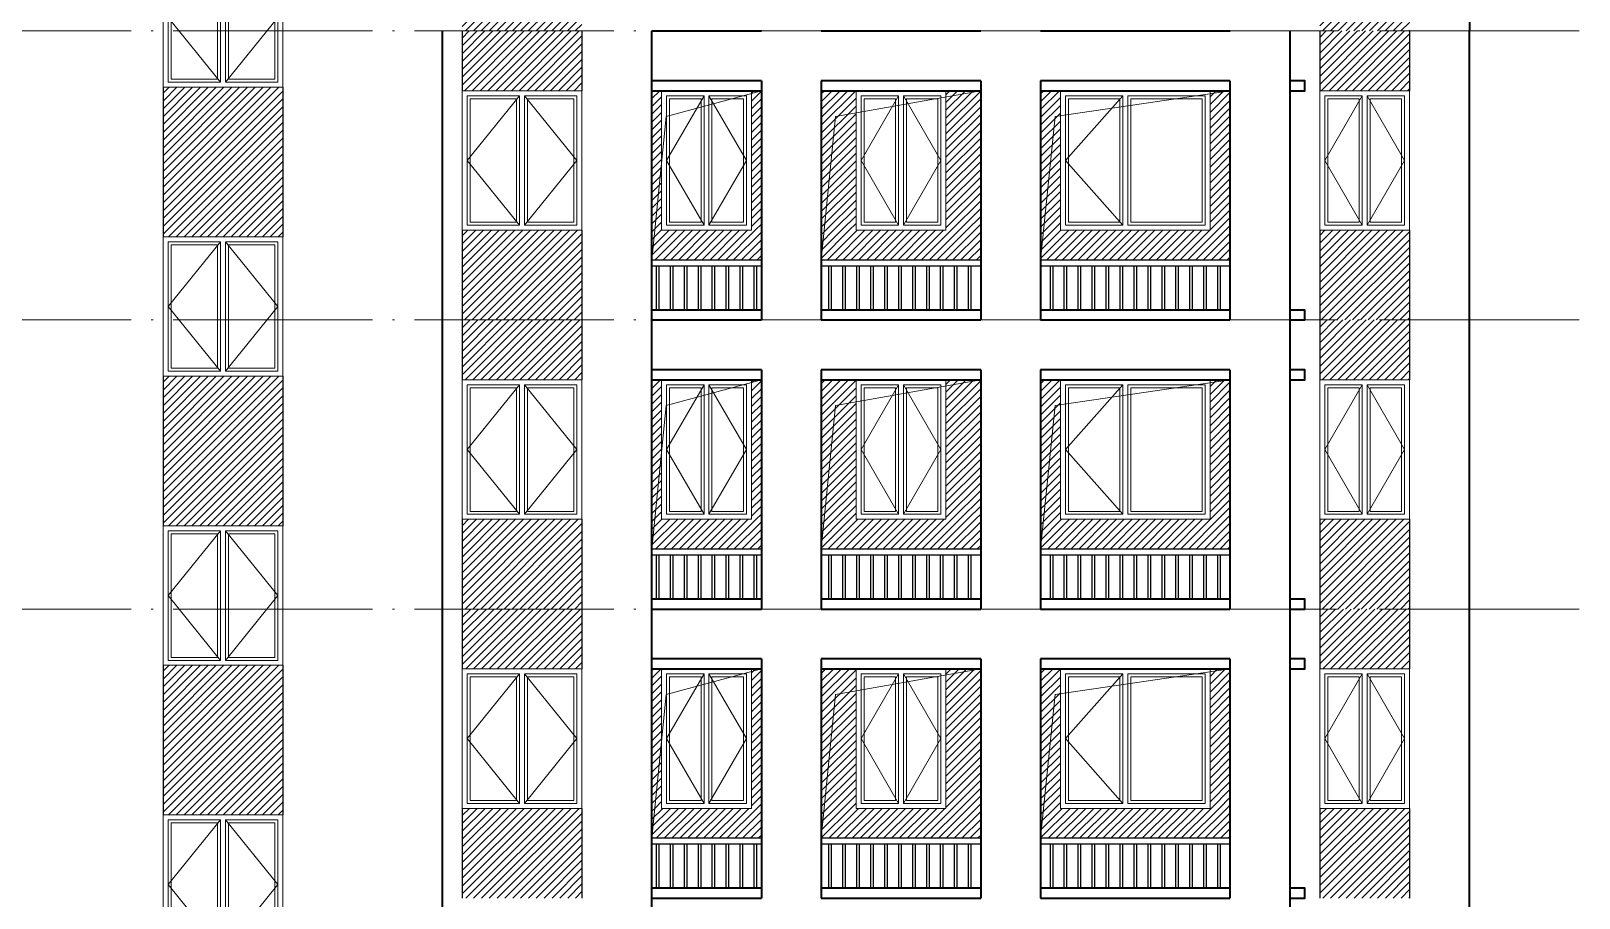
# Model space of a CAD drawing. Extents: x -518115 to 790560, y -210384 to 1628073.
# Drawn here: x 456292 to 471817, y 54940 to 63640 of the extents above; entities that cross this region are included whole.
import ezdxf

# ---------------------------------------------------------------- set-up
doc = ezdxf.new("R2010")
doc.units = 0
doc.header["$LTSCALE"] = 1000
doc.header["$MEASUREMENT"] = 0
doc.linetypes.add('DOTE', pattern=[2.42, 2, -0.2, 0.02, -0.2])
doc.layers.add('3-剖面填充（细）', color=250, linetype='Continuous')
doc.layers.add('Stair-栏杆', color=142, linetype='Continuous')
for name, color, linetype, lineweight in [('DOTE', 19, 'DOTE', 9), ('WINDOW', 144, 'Continuous', 15), ('立面-中轮廓线', 213, 'Continuous', 35), ('立面-普通轮廓', 7, 'Continuous', 18), ('立面-洞口示意', 152, 'Continuous', 13), ('立面-窗开启线', 250, 'Continuous', 13)]:
    doc.layers.add(name, color=color, linetype=linetype, lineweight=lineweight)
pattern_1 = [(45, (6e-11, -2900), (-39.2886205, 39.2886205), [])]

# ---------------------------------------------------------------- blocks, each defined once
blk = doc.blocks.new('A$C1B273453')
at = {"layer": 'WINDOW'}
for points in [[(50, 1350), (575, 1350), (575, 50), (50, 50)], [(1150, 1350), (625, 1350), (625, 50), (1150, 50)]]:
    blk.add_lwpolyline(points, close=True, dxfattribs=at)
at = {"layer": 'WINDOW', "color": 250}
for points in [[(80, 1320), (545, 1320), (545, 80), (80, 80)], [(1120, 1320), (655, 1320), (655, 80), (1120, 80)]]:
    blk.add_lwpolyline(points, close=True, dxfattribs=at)
at = {"layer": '立面-普通轮廓'}
blk.add_lwpolyline([(1200, 1400), (0, 1400), (0, 0), (1200, 0)], close=True, dxfattribs=at)
at = {"layer": '立面-窗开启线', "color": 251, "ltscale": 0.5, "true_color": 0x636466}
for points in [[(575, 1350), (50, 700), (575, 50)], [(625, 1350), (1150, 700), (625, 50)]]:
    blk.add_lwpolyline(points, dxfattribs=at)
blk = doc.blocks.new('A$C318717E3')
at = {"layer": 'WINDOW'}
for points in [[(50, 1350), (425, 1350), (425, 50), (50, 50)], [(850, 1350), (475, 1350), (475, 50), (850, 50)]]:
    blk.add_lwpolyline(points, close=True, dxfattribs=at)
at = {"layer": 'WINDOW', "color": 250}
for points in [[(80, 1320), (395, 1320), (395, 80), (80, 80)], [(820, 1320), (505, 1320), (505, 80), (820, 80)]]:
    blk.add_lwpolyline(points, close=True, dxfattribs=at)
at = {"layer": '立面-普通轮廓'}
blk.add_lwpolyline([(0, 1400), (900, 1400), (900, 0), (0, 0)], close=True, dxfattribs=at)
at = {"layer": '立面-窗开启线', "color": 251, "ltscale": 0.5, "true_color": 0x636466}
for points in [[(425, 1350), (50, 700), (425, 50)], [(475, 1350), (850, 700), (475, 50)]]:
    blk.add_lwpolyline(points, dxfattribs=at)
blk = doc.blocks.new('A$C1F9D7F8A')
at = {"layer": 'WINDOW'}
for points in [[(-1450, 1350), (-875, 1350), (-875, 50), (-1450, 50)], [(-50, 1350), (-825, 1350), (-825, 50), (-50, 50)]]:
    blk.add_lwpolyline(points, close=True, dxfattribs=at)
at = {"layer": 'WINDOW', "color": 250}
for points in [[(-1420, 1320), (-905, 1320), (-905, 80), (-1420, 80)], [(-80, 1320), (-795, 1320), (-795, 80), (-80, 80)]]:
    blk.add_lwpolyline(points, close=True, dxfattribs=at)
at = {"layer": '立面-普通轮廓'}
blk.add_lwpolyline([(0, 1400), (-1500, 1400), (-1500, 0), (0, 0)], close=True, dxfattribs=at)
at = {"layer": '立面-窗开启线', "color": 251, "ltscale": 0.5, "true_color": 0x636466}
blk.add_lwpolyline([(-875, 1350), (-1450, 700), (-875, 50)], dxfattribs=at)
blk = doc.blocks.new('HFHFHHTHFHF')
at = {"layer": 'Stair-栏杆'}
for p, q in [((555784, 32976), (554684, 32976)), ((555784, 32916), (554684, 32916)), ((557984, 32976), (556384, 32976)), ((557984, 32916), (556384, 32916)), ((560484, 32976), (558584, 32976)), ((560484, 32916), (558584, 32916))]:
    blk.add_line(p, q, dxfattribs=at)
for points in [[(554729, 32916), (554729, 32476)], [(554759, 32476), (554759, 32916)], [(554869, 32916), (554869, 32476)], [(554899, 32476), (554899, 32916)], [(555009, 32916), (555009, 32476)], [(555039, 32476), (555039, 32916)], [(555149, 32916), (555149, 32476)], [(555179, 32476), (555179, 32916)], [(555289, 32916), (555289, 32476)], [(555319, 32476), (555319, 32916)], [(555429, 32916), (555429, 32476)], [(555459, 32476), (555459, 32916)], [(555569, 32916), (555569, 32476)], [(555599, 32476), (555599, 32916)], [(555709, 32916), (555709, 32476)], [(555739, 32476), (555739, 32916)], [(556459, 32916), (556459, 32476)], [(556489, 32476), (556489, 32916)], [(556599, 32916), (556599, 32476)], [(556629, 32476), (556629, 32916)], [(556739, 32916), (556739, 32476)], [(556769, 32476), (556769, 32916)], [(556879, 32916), (556879, 32476)], [(556909, 32476), (556909, 32916)], [(557019, 32916), (557019, 32476)], [(557049, 32476), (557049, 32916)], [(557159, 32916), (557159, 32476)], [(557189, 32476), (557189, 32916)], [(557299, 32916), (557299, 32476)], [(557329, 32476), (557329, 32916)], [(557439, 32916), (557439, 32476)], [(557469, 32476), (557469, 32916)], [(557579, 32916), (557579, 32476)], [(557609, 32476), (557609, 32916)], [(557719, 32916), (557719, 32476)], [(557749, 32476), (557749, 32916)], [(557859, 32916), (557859, 32476)], [(557889, 32476), (557889, 32916)], [(558679, 32916), (558679, 32476)], [(558709, 32476), (558709, 32916)], [(558819, 32916), (558819, 32476)], [(558849, 32476), (558849, 32916)], [(558959, 32916), (558959, 32476)], [(558989, 32476), (558989, 32916)], [(559099, 32916), (559099, 32476)], [(559129, 32476), (559129, 32916)], [(559239, 32916), (559239, 32476)], [(559269, 32476), (559269, 32916)], [(559379, 32916), (559379, 32476)], [(559409, 32476), (559409, 32916)], [(559519, 32916), (559519, 32476)], [(559549, 32476), (559549, 32916)], [(559659, 32916), (559659, 32476)], [(559689, 32476), (559689, 32916)], [(559799, 32916), (559799, 32476)], [(559829, 32476), (559829, 32916)], [(559939, 32916), (559939, 32476)], [(559969, 32476), (559969, 32916)], [(560079, 32916), (560079, 32476)], [(560109, 32476), (560109, 32916)], [(560219, 32916), (560219, 32476)], [(560249, 32476), (560249, 32916)], [(560359, 32916), (560359, 32476)], [(560389, 32476), (560389, 32916)]]:
    blk.add_lwpolyline(points, dxfattribs=at)
at = {"layer": '立面-中轮廓线'}
for p, q in [((552584, 35276), (552584, 32376)), ((554684, 35276), (554684, 32376)), ((561084, 35276), (561084, 32376)), ((562884, 35276), (562884, 32376)), ((555784, 34776), (555784, 32376)), ((556384, 34776), (556384, 32376)), ((557984, 34776), (557984, 32376)), ((558584, 34776), (558584, 32376)), ((560484, 34776), (560484, 32376))]:
    blk.add_line(p, q, dxfattribs=at)
for points in [[(555784, 34776), (554684, 34776)], [(557984, 34776), (556384, 34776)], [(560484, 34776), (558584, 34776)], [(561084, 34676), (561234, 34676), (561234, 34776), (561084, 34776)], [(554684, 34676), (555784, 34676)], [(556384, 34676), (557984, 34676)], [(558584, 34676), (560484, 34676)], [(555784, 32476), (554684, 32476)], [(557984, 32476), (556384, 32476)], [(560484, 32476), (558584, 32476)], [(561084, 32376), (561234, 32376), (561234, 32476), (561084, 32476)], [(554684, 32376), (555784, 32376)], [(556384, 32376), (557984, 32376)], [(558584, 32376), (560484, 32376)]]:
    blk.add_lwpolyline(points, dxfattribs=at)
for name, p in [('A$C1B273453', (549784, 34711)), ('A$C1B273453', (552784, 33276)), ('A$C318717E3', (554784, 33276)), ('A$C318717E3', (556734, 33276)), ('A$C1F9D7F8A', (560284, 33276)), ('A$C318717E3', (561384, 33276))]:
    blk.add_blockref(name, p)
blk = doc.blocks.new('GDGDRTDGRDG')
at = {"layer": '3-剖面填充（细）'}
h = blk.add_hatch(dxfattribs=at)
h.set_pattern_fill('ANSI31', color=256, scale=35)
h.set_pattern_definition([(45, (798.42, -1477), (-39.2886205, 39.2886205), [])])
h.paths.add_polyline_path([(552784, 32376), (553984, 32376), (553985, 31776), (552784, 31776)])
h = blk.add_hatch(dxfattribs=at)
h.set_pattern_fill('ANSI31', color=256, scale=35)
h.set_pattern_definition([(45, (-7501.48, -1477), (-39.2886205, 39.2886205), [])])
h.paths.add_polyline_path([(561384, 32376), (562284, 32376), (562285, 31776), (561385, 31776)])
h = blk.add_hatch(dxfattribs=at)
h.set_pattern_fill('ANSI31', color=256, scale=35)
h.set_pattern_definition(pattern_1)
h.paths.add_polyline_path([(554784, 30376), (554684, 30376), (554684, 31776), (554784, 31776)])
h = blk.add_hatch(dxfattribs=at)
h.set_pattern_fill('ANSI31', color=256, scale=35)
h.set_pattern_definition(pattern_1)
h.paths.add_polyline_path([(555784, 30376), (555684, 30376), (555684, 31776), (555784, 31776)])
h = blk.add_hatch(dxfattribs=at)
h.set_pattern_fill('ANSI31', color=256, scale=35)
h.set_pattern_definition(pattern_1)
h.paths.add_polyline_path([(556734, 30376), (556384, 30376), (556384, 31776), (556734, 31776)])
h = blk.add_hatch(dxfattribs=at)
h.set_pattern_fill('ANSI31', color=256, scale=35)
h.set_pattern_definition(pattern_1)
h.paths.add_polyline_path([(557984, 30376), (557634, 30376), (557634, 31776), (557984, 31776)])
h = blk.add_hatch(dxfattribs=at)
h.set_pattern_fill('ANSI31', color=256, scale=35)
h.set_pattern_definition(pattern_1)
h.paths.add_polyline_path([(558784, 30376), (558584, 30376), (558584, 31776), (558784, 31776)])
h = blk.add_hatch(dxfattribs=at)
h.set_pattern_fill('ANSI31', color=256, scale=35)
h.set_pattern_definition(pattern_1)
h.paths.add_polyline_path([(560484, 30376), (560284, 30376), (560284, 31776), (560484, 31776)])
h = blk.add_hatch(dxfattribs=at)
h.set_pattern_fill('ANSI31', color=256, scale=35)
h.set_pattern_definition([(45, (798.42, -3777), (-39.2886205, 39.2886205), [])])
h.paths.add_polyline_path([(553985, 29476), (552784, 29476), (552784, 30376), (553984, 30376)])
h = blk.add_hatch(dxfattribs=at)
h.set_pattern_fill('ANSI31', color=256, scale=35)
h.set_pattern_definition(pattern_1)
h.paths.add_polyline_path([(555784, 30076), (554684, 30076), (554684, 30376), (555784, 30376)])
h = blk.add_hatch(dxfattribs=at)
h.set_pattern_fill('ANSI31', color=256, scale=35)
h.set_pattern_definition(pattern_1)
h.paths.add_polyline_path([(557984, 30076), (556384, 30076), (556384, 30376), (557984, 30376)])
h = blk.add_hatch(dxfattribs=at)
h.set_pattern_fill('ANSI31', color=256, scale=35)
h.set_pattern_definition(pattern_1)
h.paths.add_polyline_path([(560484, 30076), (558584, 30076), (558584, 30376), (560484, 30376)])
h = blk.add_hatch(dxfattribs=at)
h.set_pattern_fill('ANSI31', color=256, scale=35)
h.set_pattern_definition([(45, (-7501.48, -3777), (-39.2886205, 39.2886205), [])])
h.paths.add_polyline_path([(562285, 29476), (561385, 29476), (561384, 30376), (562284, 30376)])
for p, q in [((552784, 32376), (552784, 31776)), ((553984, 32376), (553984, 31776)), ((561384, 32376), (561384, 31776)), ((562284, 32376), (562284, 31776)), ((552784, 30376), (552784, 29476)), ((553984, 30376), (553984, 29476)), ((561384, 30376), (561384, 29476)), ((562284, 30376), (562284, 29476))]:
    blk.add_line(p, q, dxfattribs=at)

msp = doc.modelspace()

# ---------------------------------------------------------------- hatches: boundary and pattern name
at = {"layer": '3-剖面填充（细）'}
h = msp.add_hatch(dxfattribs=at)
h.set_pattern_fill('ANSI31', color=256, scale=35)
h.set_pattern_definition([(45, (-91369.42, 30387.28), (-39.2886205, 39.2886205), [])])
h.paths.add_polyline_path([(461817, 63640.3), (460616.6, 63640.3), (460615.8, 64540.3), (461816.2, 64540.3)])
h = msp.add_hatch(dxfattribs=at)
h.set_pattern_fill('ANSI31', color=256, scale=35)
h.set_pattern_definition([(45, (-99669.325, 30387.28), (-39.2886205, 39.2886205), [])])
h.paths.add_polyline_path([(470116.9, 63640.3), (469216.9, 63640.3), (469216.1, 64540.3), (470116.1, 64540.3)])
h = msp.add_hatch(dxfattribs=at)
h.set_pattern_fill('ANSI31', color=256, scale=35)
h.set_pattern_definition([(45, (-63169.42, 27522.28), (-39.2886205, 39.2886205), [])])
h.paths.add_polyline_path([(457616.4, 61575.3), (458816.8, 61575.3), (458817.4, 63075.3), (457617, 63075.3)])
h = msp.add_hatch(dxfattribs=at)
h.set_pattern_fill('ANSI31', color=256, scale=35)
h.set_pattern_definition([(45, (-63169.42, 24622.28), (-39.2886205, 39.2886205), [])])
h.paths.add_polyline_path([(457616.4, 58675.3), (458816.8, 58675.3), (458817.4, 60175.3), (457617, 60175.3)])
h = msp.add_hatch(dxfattribs=at)
h.set_pattern_fill('ANSI31', color=256, scale=35)
h.set_pattern_definition([(45, (-63169.42, 21722.28), (-39.2886205, 39.2886205), [])])
h.paths.add_polyline_path([(457616.4, 55775.3), (458816.8, 55775.3), (458817.4, 57275.3), (457617, 57275.3)])

# ---------------------------------------------------------------- linework, layer by layer
for p, q in [((457616.6, 63075.3), (457616.6, 61575.3)), ((458816.6, 63075.3), (458816.6, 61575.3)), ((457616.6, 60175.3), (457616.6, 58675.3)), ((458816.6, 60175.3), (458816.6, 58675.3)), ((457616.6, 57275.3), (457616.6, 55775.3)), ((458816.6, 57275.3), (458816.6, 55775.3))]:
    msp.add_line(p, q, dxfattribs=at)
at = {"layer": 'DOTE', "linetype": 'DOTE'}
for p, q in [((471816.6, 63640.3), (419416.6, 63640.3)), ((471816.6, 60740.3), (419416.6, 60740.3)), ((471816.6, 57840.3), (419416.6, 57840.3))]:
    msp.add_line(p, q, dxfattribs=at)
at = {"layer": '立面-中轮廓线'}
msp.add_line((470716.6, 65940.5), (470716.6, 63640.3), dxfattribs=at)
for points in [[(462516.6, 63640.3), (463616.6, 63640.3)], [(464216.6, 63640.3), (465816.6, 63640.3)], [(466416.6, 63640.3), (468316.6, 63640.3)]]:
    msp.add_lwpolyline(points, dxfattribs=at)
at = {"layer": '立面-洞口示意'}
for points in [[(462516.6, 61340.3), (462661.4, 62781.2), (463616.6, 63040.3)], [(464216.6, 61340.3), (464361.4, 62781.2), (465816.6, 63040.3)], [(466416.6, 61340.3), (466561.4, 62781.2), (468316.6, 63040.3)], [(462516.6, 58440.3), (462661.4, 59881.2), (463616.6, 60140.3)], [(464216.6, 58440.3), (464361.4, 59881.2), (465816.6, 60140.3)], [(466416.6, 58440.3), (466561.4, 59881.2), (468316.6, 60140.3)], [(462516.6, 55540.3), (462661.4, 56981.2), (463616.6, 57240.3)], [(464216.6, 55540.3), (464361.4, 56981.2), (465816.6, 57240.3)], [(466416.6, 55540.3), (466561.4, 56981.2), (468316.6, 57240.3)]]:
    msp.add_lwpolyline(points, dxfattribs=at)

# ---------------------------------------------------------------- block references
for name, p in [('HFHFHHTHFHF', (-92167.8, 28364.3)), ('GDGDRTDGRDG', (-92167.8, 31264.3)), ('HFHFHHTHFHF', (-92167.8, 25464.3)), ('GDGDRTDGRDG', (-92167.8, 28364.3)), ('HFHFHHTHFHF', (-92167.8, 22564.3)), ('GDGDRTDGRDG', (-92167.8, 25464.3)), ('HFHFHHTHFHF', (-92167.8, 19664.3))]:
    msp.add_blockref(name, p)

doc.saveas('drawing.dxf')
